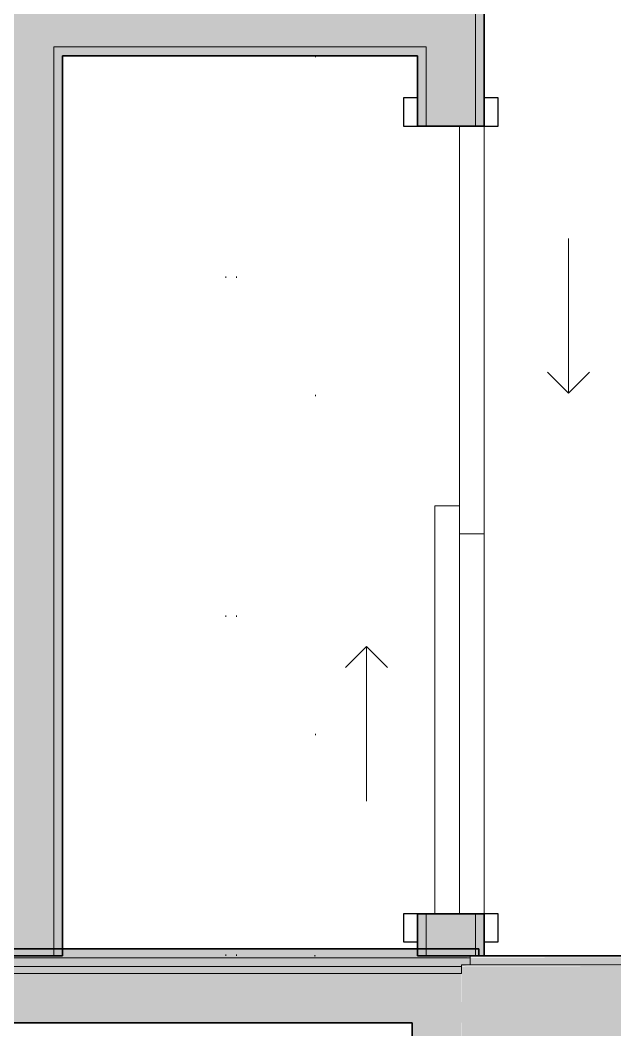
# Model space of a CAD drawing. Header units: inches. Extents: x 6 to 8416, y -388 to 6104.
# Drawn here: x 4378.4 to 4420.7, y 920.6 to 992.3 of the extents above; entities that cross this region are included whole.
import ezdxf

# ---------------------------------------------------------------- set-up
doc = ezdxf.new("R2010")
doc.units = ezdxf.units.IN
doc.header["$MEASUREMENT"] = 0
doc.linetypes.add('Dot 1_16_', pattern=[24, 0, -24])
for name, color, linetype, lineweight in [('A-DOOR', 31, 'Continuous', 18), ('A-DOOR-FRAM', 31, 'Continuous', 25), ('A-ROOM', 32, 'Continuous', 13), ('A-WALL', 113, 'Continuous', 25), ('A-WALL-PATT', 111, 'Continuous', 35), ('I-WALL', 2, 'Continuous', 25), ('Q-CASE', 31, 'Continuous', 18)]:
    doc.layers.add(name, color=color, linetype=linetype, lineweight=lineweight)

# ---------------------------------------------------------------- blocks, each defined once
blk = doc.blocks.new('CW Closet Shelf-AM - CW Closet Shelf-AM-2258235-LEVEL 3 - PLAN Copy 1 Copy 1')
at = {"layer": 'Q-CASE', "linetype": 'Dot 1_16_', "lineweight": 9}
for p, q in [((-31.262, -42), (-31.262, -24)), ((-31.262, -24), (32.738, -24)), ((32.738, -24), (32.738, -42)), ((-31.262, -35.625), (32.738, -35.625)), ((-31.262, -36.375), (32.738, -36.375)), ((32.738, -42), (-31.262, -42))]:
    blk.add_line(p, q, dxfattribs=at)
blk = doc.blocks.new('Unit-Double-Sliding-Flush-ICC ADA-AM - 56_ x 84_-FG-NR __U-S2 _ SLIDING CLOSET_-V474-LEVEL 3 - PLAN Copy 1 Copy 1')
at = {"layer": 'A-DOOR', "lineweight": 9}
for p, q in [((-10.5, 14.875), (-9, 13.375)), ((-20, 13.375), (-9, 13.375)), ((-9, 13.375), (-10.5, 11.875)), ((1, 7.375), (-28, 7.375)), ((-28, 7.375), (-28, 5.625)), ((1, 7.375), (1, 5.625)), ((-28, 5.625), (-1, 5.625)), ((-1, 5.625), (1, 5.625)), ((1, 5.625), (-1, 5.625)), ((-1, 3.875), (-1, 5.625)), ((28, 5.625), (1, 5.625)), ((28, 3.875), (28, 5.625)), ((-1, 3.875), (28, 3.875)), ((9, -1), (10.5, 0.5)), ((10.5, -2.5), (9, -1)), ((20, -1), (9, -1))]:
    blk.add_line(p, q, dxfattribs=at)
at = {"layer": 'A-DOOR'}
for p, q in [((1, 7.375), (-28, 7.375)), ((-28, 7.375), (-28, 5.625)), ((1, 5.625), (1, 7.375)), ((-28, 5.625), (1, 5.625)), ((28, 5.625), (-1, 5.625)), ((-1, 5.625), (-1, 3.875)), ((28, 3.875), (28, 5.625)), ((-1, 3.875), (28, 3.875))]:
    blk.add_line(p, q, dxfattribs=at)
at = {"layer": 'A-DOOR-FRAM'}
for p, q in [((-28, 8.375), (-30, 8.375)), ((-30, 8.375), (-30, 7.375)), ((-28, 7.375), (-28, 8.375)), ((30, 8.375), (28, 8.375)), ((28, 8.375), (28, 7.375)), ((30, 7.375), (30, 8.375)), ((-30, 7.375), (-28, 7.375)), ((28, 7.375), (30, 7.375)), ((-28, 2.625), (-30, 2.625)), ((-30, 2.625), (-30, 1.625)), ((-28, 1.625), (-28, 2.625)), ((30, 2.625), (28, 2.625)), ((28, 2.625), (28, 1.625)), ((30, 1.625), (30, 2.625)), ((-30, 1.625), (-28, 1.625)), ((28, 1.625), (30, 1.625))]:
    blk.add_line(p, q, dxfattribs=at)
at = {"layer": 'A-DOOR-FRAM', "lineweight": 18}
for p, q in [((-28, 8.375), (-30, 8.375)), ((-30, 8.375), (-30, 7.375)), ((-28, 8.375), (-28, 7.375)), ((30, 8.375), (28, 8.375)), ((28, 8.375), (28, 7.375)), ((30, 8.375), (30, 7.375)), ((-30, 7.375), (-28, 7.375)), ((28, 7.375), (30, 7.375)), ((-28, 2.625), (-30, 2.625)), ((-30, 2.625), (-30, 1.625)), ((-28, 2.625), (-28, 1.625)), ((30, 2.625), (28, 2.625)), ((28, 2.625), (28, 1.625)), ((30, 2.625), (30, 1.625)), ((-30, 1.625), (-28, 1.625)), ((28, 1.625), (30, 1.625))]:
    blk.add_line(p, q, dxfattribs=at)

msp = doc.modelspace()

# ---------------------------------------------------------------- hatches: boundary and pattern name
at = {"layer": 'A-WALL-PATT', "transparency": 33554560}
h = msp.add_hatch(color=10, dxfattribs=at)
h.paths.add_polyline_path([(4380.79033733, 925.81077679), (4381.41533733, 925.81077679), (4381.41533733, 990.43577679), (4380.79033733, 990.43577679), (4380.79033733, 941.24581081)])
h.paths.add_polyline_path([(4381.41533733, 993.93577679), (4381.41533733, 994.56077679), (4380.91533733, 994.56077679), (4380.79033733, 993.93577679)])
h = msp.add_hatch(color=10, dxfattribs=at)
h.paths.add_polyline_path([(4411.41533733, 925.81077679), (4411.41533733, 928.81077679), (4410.79033733, 928.81077679), (4410.79033733, 925.81077679)])
h.paths.add_polyline_path([(4410.79033733, 984.81077679), (4411.41533733, 984.81077679), (4411.41533733, 994.56077679), (4410.79033733, 994.56077679), (4410.79033733, 993.93577679)])
msp.add_hatch(color=10, dxfattribs=at).paths.add_polyline_path([(4406.66533733, 989.81077679), (4406.66533733, 990.43577679), (4381.41533733, 990.43577679), (4381.41533733, 989.81077679), (4392.88928685, 989.81077679)])
at = {"layer": 'A-WALL-PATT', "lineweight": 25, "transparency": 33554560}
h = msp.add_hatch(color=10, dxfattribs=at)
h.paths.add_polyline_path([(4407.29033733, 925.81077679), (4407.29033733, 928.81077679), (4406.66533733, 928.81077679), (4406.66533733, 925.81077679)])
h.paths.add_polyline_path([(4406.66533733, 984.81077679), (4407.29033733, 984.81077679), (4407.29033733, 990.43577679), (4406.66533733, 990.43577679), (4406.66533733, 989.81077679)])
at = {"layer": 'A-WALL-PATT'}
h = msp.add_hatch(color=10, dxfattribs=at)
h.paths.add_polyline_path([(4497.04033733, 925.18577679), (4497.04033733, 925.81077679), (4489.16533733, 925.81077679), (4489.16533733, 925.18577679)])
h.paths.add_polyline_path([(4453.16533733, 925.18577679), (4453.16533733, 925.81077679), (4410.41533733, 925.68577679), (4410.41533733, 925.18577679), (4411.04033733, 925.18577679)])
msp.add_hatch(color=10, dxfattribs=at).paths.add_polyline_path([(4409.79033733, 924.56077679), (4409.76053685, 925.06077679), (4137.79033733, 925.06077679), (4137.79033733, 924.56077679), (4409.76053685, 924.56077679)])
at = {"layer": 'I-WALL', "transparency": 33554560}
for points in [[(4380.79033733, 925.81077679), (4380.79033733, 993.93577679), (4377.29033733, 993.93577679), (4377.29033733, 925.81077679)], [(4407.29033733, 990.43577679), (4407.29033733, 993.93577679), (4380.79033733, 993.93577679), (4380.79033733, 990.43577679), (4406.66533733, 990.43577679)]]:
    msp.add_hatch(color=10, dxfattribs=at).paths.add_polyline_path(points)
h = msp.add_hatch(color=10, dxfattribs=at)
h.paths.add_polyline_path([(4407.29033733, 925.81077679), (4410.79033733, 925.81077679), (4410.79033733, 928.81077679), (4407.29033733, 928.81077679)])
h.paths.add_polyline_path([(4410.79033733, 984.81077679), (4410.79033733, 993.93577679), (4407.29033733, 993.93577679), (4407.29033733, 984.81077679), (4409.76053685, 984.81077679)])
at = {"layer": 'I-WALL'}
for points in [[(4409.79033733, 925.68577679), (4411.04033733, 925.81077679), (4411.04033733, 926.31077679), (4137.79033733, 926.31077679), (4137.79033733, 925.68577679), (4409.76053685, 925.68577679)], [(4409.76053685, 925.06077679), (4410.41533733, 925.18577679), (4410.41533733, 925.68577679), (4137.79033733, 925.68577679), (4137.79033733, 925.06077679), (4392.88928685, 925.06077679)], [(4376.01803685, 921.06077679), (4409.79033733, 921.06077679), (4409.76053685, 924.56077679), (4137.79033733, 924.56077679), (4137.79033733, 921.06077679), (4359.14678685, 921.06077679)]]:
    msp.add_hatch(color=10, dxfattribs=at).paths.add_polyline_path(points)
h = msp.add_hatch(color=10, dxfattribs=at)
h.paths.add_polyline_path([(4409.79033733, 919.68577679), (4453.16533733, 919.68577679), (4453.16533733, 925.18577679), (4409.79033733, 925.06077679), (4409.79033733, 921.06077679)])
h.paths.add_polyline_path([(4489.16533733, 919.68577679), (4497.04033733, 919.68577679), (4497.04033733, 925.18577679), (4489.16533733, 925.18577679), (4489.16533733, 921.56406081)])
h = msp.add_hatch(color=10, dxfattribs=at)
h.paths.add_polyline_path([(4406.29033733, 795.56077679), (4409.79033733, 795.56077679), (4409.76053685, 806.56077679), (4406.29033733, 806.56077679), (4406.29033733, 799.06077679)])
h.paths.add_polyline_path([(4409.79033733, 848.68577679), (4409.76053685, 921.06077679), (4406.29033733, 921.06077679), (4406.29033733, 848.68577679), (4409.76053685, 848.68577679)])

# ---------------------------------------------------------------- linework, layer by layer
at = {"layer": 'A-ROOM', "lineweight": 9, "flags": 128}
msp.add_lwpolyline([(4785.54033733, 1328.31077679), (4139.04033733, 1328.31077679), (4139.04033733, 1092.68577679), (4205.04033733, 1092.68577679), (4205.04033733, 1087.93577679), (4139.04033733, 1087.93577679), (4139.04033733, 926.31077679), (4376.66533733, 926.31077679), (4376.66533733, 989.81077679), (4352.54064332, 989.81077679), (4347.72783733, 989.81077679), (4347.72783733, 994.62358278), (4347.72783733, 1039.87297079), (4347.72783733, 1044.68577679), (4352.54064332, 1044.68577679), (4380.91533733, 1044.68577679), (4380.91533733, 994.56077679), (4411.41533733, 994.56077679), (4411.41533733, 926.37358278), (4411.41533733, 925.81077679), (4495.79033733, 925.81077679)], dxfattribs=at)
at = {"layer": 'A-WALL', "lineweight": 9}
for p, q in [((4410.79033733, 984.81077679), (4410.79033733, 993.93577679)), ((4380.79033733, 925.81077679), (4380.79033733, 990.43577679)), ((4380.79033733, 990.43577679), (4407.29033733, 990.43577679)), ((4407.29033733, 984.81077679), (4407.29033733, 990.43577679)), ((4407.29033733, 925.81077679), (4407.29033733, 928.81077679)), ((4410.79033733, 925.81077679), (4410.79033733, 928.81077679)), ((4410.41533733, 925.68577679), (4137.79033733, 925.68577679)), ((4410.41533733, 925.18577679), (4410.41533733, 925.81077679)), ((4409.79033733, 925.06077679), (4137.79033733, 925.06077679)), ((4409.79033733, 924.56077679), (4137.79033733, 924.56077679)), ((4453.16533733, 925.18577679), (4409.79033733, 925.18577679)), ((4409.79033733, 924.56077679), (4409.79033733, 925.18577679))]:
    msp.add_line(p, q, dxfattribs=at)
at = {"layer": 'I-WALL', "lineweight": 35}
for p, q in [((4411.41533733, 984.81077679), (4411.41533733, 994.56077679)), ((4381.41533733, 925.81077679), (4381.41533733, 989.81077679)), ((4381.41533733, 989.81077679), (4406.66533733, 989.81077679)), ((4406.66533733, 989.81077679), (4406.66533733, 984.81077679)), ((4406.66533733, 984.81077679), (4411.41533733, 984.81077679)), ((4406.66533733, 928.81077679), (4406.66533733, 925.81077679)), ((4411.41533733, 928.81077679), (4406.66533733, 928.81077679)), ((4411.41533733, 925.81077679), (4411.41533733, 928.81077679)), ((4411.04033733, 926.31077679), (4137.79033733, 926.31077679)), ((4411.04033733, 925.81077679), (4411.04033733, 926.31077679)), ((4376.66533733, 925.81077679), (4381.41533733, 925.81077679)), ((4406.66533733, 925.81077679), (4453.16533733, 925.81077679)), ((4137.79033733, 921.06077679), (4406.29033733, 921.06077679)), ((4406.29033733, 921.06077679), (4406.29033733, 848.68577679))]:
    msp.add_line(p, q, dxfattribs=at)

# ---------------------------------------------------------------- block references
at = {"layer": 'A-DOOR', "rotation": 269.9999999999996}
msp.add_blockref('Unit-Double-Sliding-Flush-ICC ADA-AM - 56_ x 84_-FG-NR __U-S2 _ SLIDING CLOSET_-V474-LEVEL 3 - PLAN Copy 1 Copy 1', (4404.04033733, 956.81077679), dxfattribs=at)
at = {"layer": 'Q-CASE', "rotation": 89.999999999998}
msp.add_blockref('CW Closet Shelf-AM - CW Closet Shelf-AM-2258235-LEVEL 3 - PLAN Copy 1 Copy 1', (4357.41533733, 957.07307187), dxfattribs=at)

doc.saveas('drawing.dxf')
